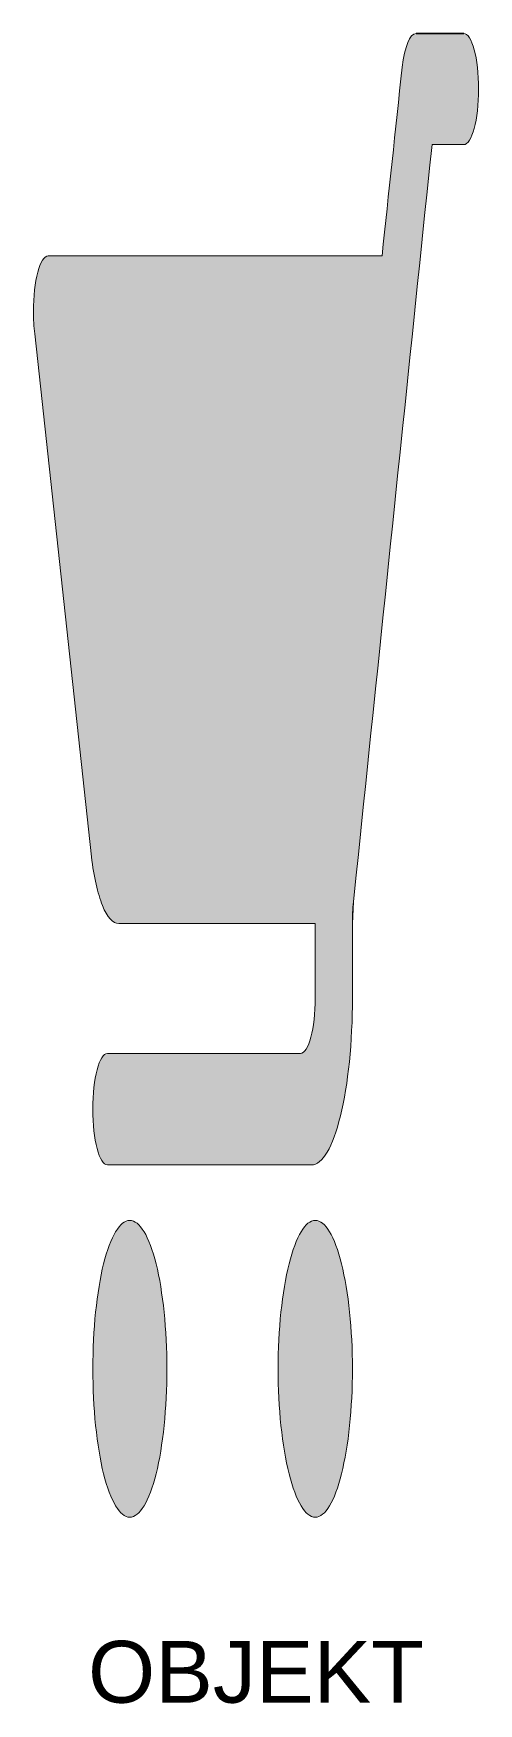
# Model space of a CAD drawing. Header units: metres. Extents: x -0.9 to 0.9, y -0.75 to 6.
import ezdxf
from ezdxf.enums import TextEntityAlignment as Align

# ---------------------------------------------------------------- set-up
doc = ezdxf.new("R2010")
doc.units = ezdxf.units.M
doc.layers.get('Defpoints').update_dxf_attribs({"color": 140, "lineweight": 5})
doc.styles.get("Standard").update_dxf_attribs({"font": 'arial.ttf'})

msp = doc.modelspace()

# ---------------------------------------------------------------- hatches: boundary and pattern name
at = {"lineweight": 0}
h = msp.add_hatch(color=0, dxfattribs=at)
h.dxf.hatch_style = 1
edge = h.paths.add_edge_path()
edge.add_spline(control_points=[(0.3941798358578132, 2.487830393028844), (0.4999999283883205, 3.508288783391308), (0.6058200209188278, 4.528747173753771), (0.7116401134493351, 5.549205564116235)], knot_values=[0, 0, 0, 0, 1, 1, 1, 1], weights=[1, 1, 1, 1], degree=3, periodic=0)
edge.add_spline(control_points=[(0.7116401134493351, 5.549205564116235), (0.7543208958611565, 5.549205564116239), (0.797001678272921, 5.549205564116239), (0.8396824606846855, 5.549205564116239)], knot_values=[1, 1, 1, 1, 2, 2, 2, 2], weights=[1, 1, 1, 1], degree=3, periodic=0)
edge.add_spline(control_points=[(0.8396824606846855, 5.549205564116239), (0.8724867070056923, 5.549205564116239), (0.8999998781536085, 5.649734863660409), (0.8999998781536085, 5.773544177917596)], knot_values=[2, 2, 2, 2, 3, 3, 3, 3], weights=[1, 1, 1, 1], degree=3, periodic=0)
edge.add_spline(control_points=[(0.8999998781536085, 5.773544177917596), (0.8999998781536085, 5.898412186927185), (0.8724867070056923, 5.998940957370888), (0.8396824606845719, 5.998940957370888)], knot_values=[3, 3, 3, 3, 4, 4, 4, 4], weights=[1, 1, 1, 1], degree=3, periodic=0)
edge.add_line((0.839682460684573, 5.998940957370888), (0.6470898570056536, 5.998940957370888))
edge.add_spline(control_points=[(0.647089857005654, 5.998940957370888), (0.6227512886337088, 5.998940957370888), (0.6005290339288656, 5.944972763090373), (0.5910052079644863, 5.862433214373358)], knot_values=[0, 0, 0, 0, 1, 1, 1, 1], weights=[1, 1, 1, 1], degree=3, periodic=0)
edge.add_spline(control_points=[(0.5910052079644863, 5.862433214373358), (0.5638447234272241, 5.608112199869435), (0.536684238889962, 5.353791185365516), (0.5095237543526998, 5.099470170861597)], knot_values=[1, 1, 1, 1, 2, 2, 2, 2], weights=[1, 1, 1, 1], degree=3, periodic=0)
edge.add_spline(control_points=[(0.5095237543526998, 5.099470170861597), (0.0597883610979586, 5.099470170861604), (-0.3899470321567258, 5.099470170861604), (-0.8396824254114101, 5.099470170861604)], knot_values=[2, 2, 2, 2, 3, 3, 3, 3], weights=[1, 1, 1, 1], degree=3, periodic=0)
edge.add_spline(control_points=[(-0.8396824254114101, 5.099470170861604), (-0.8735448550210088, 5.099470170861604), (-0.8999998781536072, 4.998941135867671), (-0.8999998781536072, 4.874073391408306)], knot_values=[3, 3, 3, 3, 4, 4, 4, 4], weights=[1, 1, 1, 1], degree=3, periodic=0)
edge.add_spline(control_points=[(-0.8999998781536072, 4.874073391408306), (-0.8999998781536072, 4.843385740941283), (-0.8989416948649016, 4.812697825924023), (-0.8947088558904845, 4.784126471487514)], knot_values=[4, 4, 4, 4, 5, 5, 5, 5], weights=[1, 1, 1, 1], degree=3, periodic=0)
edge.add_line((-0.8947088558904754, 4.78412647148749), (-0.6650792903726584, 2.669840952181311))
edge.add_spline(control_points=[(-0.665079290372659, 2.66984095218131), (-0.655555464408166, 2.589417717131489), (-0.6407406514538245, 2.521692787365239), (-0.6206348338730543, 2.473015509527844)], knot_values=[0, 0, 0, 0, 1, 1, 1, 1], weights=[1, 1, 1, 1], degree=3, periodic=0)
edge.add_spline(control_points=[(-0.6206348338730543, 2.473015509527844), (-0.6015872172175698, 2.425396520799161), (-0.5783067968609423, 2.399999663318479), (-0.5550263765042012, 2.399999663318479)], knot_values=[1, 1, 1, 1, 2, 2, 2, 2], weights=[1, 1, 1, 1], degree=3, periodic=0)
edge.add_spline(control_points=[(-0.5550263765042012, 2.399999663318479), (-0.2901234115362279, 2.399999663318479), (-0.02522044656819777, 2.399999663318479), (0.2396825183998323, 2.399999663318479)], knot_values=[2, 2, 2, 2, 3, 3, 3, 3], weights=[1, 1, 1, 1], degree=3, periodic=0)
edge.add_spline(control_points=[(0.2396825183998323, 2.399999663318479), (0.239682518399946, 2.299823303177373), (0.239682518399946, 2.199646943036267), (0.239682518399946, 2.099470582895162)], knot_values=[3, 3, 3, 3, 4, 4, 4, 4], weights=[1, 1, 1, 1], degree=3, periodic=0)
edge.add_spline(control_points=[(0.239682518399946, 2.099470582895162), (0.239682518399946, 1.97566112754452), (0.2132274952672339, 1.87513209255059), (0.1793650656575216, 1.87513209255059)], knot_values=[4, 4, 4, 4, 5, 5, 5, 5], weights=[1, 1, 1, 1], degree=3, periodic=0)
edge.add_line((0.1793650656575207, 1.87513209255059), (-0.6005290162922845, 1.87513209255059))
edge.add_spline(control_points=[(-0.6005290162922841, 1.87513209255059), (-0.6333332449767106, 1.87513209255059), (-0.6597882681094227, 1.773544768447941), (-0.6597882681094227, 1.649735242550566)], knot_values=[0, 0, 0, 0, 1, 1, 1, 1], degree=3, periodic=0)
edge.add_spline(control_points=[(-0.6597882681094227, 1.649735242550566), (-0.6597882681094227, 1.525925734289874), (-0.6333332449767106, 1.424338480733955), (-0.6005290162922841, 1.424338480733955)], knot_values=[1, 1, 1, 1, 2, 2, 2, 2], degree=3, periodic=0)
edge.add_line((-0.6005290162922835, 1.424338480733955), (0.2248677054457194, 1.424338480733954))
edge.add_spline(control_points=[(0.2248677054457182, 1.424338480733955), (0.268253925746422, 1.424338480733955), (0.3105819980320355, 1.496296108381333), (0.3412697895925028, 1.622222000855952)], knot_values=[0, 0, 0, 0, 1, 1, 1, 1], degree=3, periodic=0)
edge.add_spline(control_points=[(0.3412697895925028, 1.622222000855952), (0.3730158702617252, 1.749206200075964), (0.3899470674299443, 1.920634626518609), (0.3899470674299443, 2.099470582895162)], knot_values=[1, 1, 1, 1, 2, 2, 2, 2], degree=3, periodic=0)
edge.add_line((0.3899470674299443, 2.099470582895162), (0.3899470674299443, 2.399999663318486))
edge.add_arc((1.177829792509824, 2.406047109163225), 0.7879059335228678, 174.1172737203499, 180.4397689002189, ccw=False)
h = msp.add_hatch(color=0, dxfattribs=at)
h.dxf.hatch_style = 1
edge = h.paths.add_edge_path()
edge.add_spline(control_points=[(-0.6164020301719113, 1.024338478058599), (-0.6439152542297955, 0.9111109790509602), (-0.6597882681094227, 0.7587300634437142), (-0.6597882681094227, 0.5999999246479604), (-0.6597882681094227, 0.441269785852203), (-0.6439152542297955, 0.2878306340462906), (-0.6164020301719113, 0.1756613712373216)], knot_values=[2, 2, 2, 2, 3, 3, 3, 4, 4, 4, 4], degree=3, periodic=0)
edge.add_spline(control_points=[(-0.6164020301719113, 0.1756613712373216), (-0.5878306051886277, 0.06349205551830295), (-0.5497353718776588, 0), (-0.510581937641404, 0)], knot_values=[4, 4, 4, 4, 5, 5, 5, 5], degree=3, periodic=0)
edge.add_spline(control_points=[(-0.510581937641404, 0), (-0.4703703024797499, 0), (-0.4322750691687809, 0.06349205551830295), (-0.4037036441854973, 0.1756613712373216)], knot_values=[5, 5, 5, 5, 6, 6, 6, 6], degree=3, periodic=0)
edge.add_spline(control_points=[(-0.4037036441854973, 0.1756613712373216), (-0.3761904201276132, 0.2878306340462906), (-0.3603174062480996, 0.441269785852203), (-0.3603174062480996, 0.5999999246479604), (-0.3603174062480996, 0.7587300634437142), (-0.3761904201276132, 0.9111109790509602), (-0.4037036441854973, 1.024338478058599)], knot_values=[6, 6, 6, 6, 7, 7, 7, 8, 8, 8, 8], degree=3, periodic=0)
edge.add_spline(control_points=[(-0.4037036441854973, 1.024338478058599), (-0.4322750691687809, 1.136507793777618), (-0.4703703024797499, 1.199999849295921), (-0.510581937641404, 1.199999849295921)], knot_values=[0, 0, 0, 0, 1, 1, 1, 1], degree=3, periodic=0)
edge.add_spline(control_points=[(-0.510581937641404, 1.199999849295921), (-0.5497353718776588, 1.199999849295921), (-0.5878306051886277, 1.136507793777618), (-0.6164020301719113, 1.024338478058599)], knot_values=[1, 1, 1, 1, 2, 2, 2, 2], degree=3, periodic=0)
h = msp.add_hatch(color=0, dxfattribs=at)
h.dxf.hatch_style = 1
edge = h.paths.add_edge_path()
edge.add_spline(control_points=[(0.1338624258693251, 1.024338478058599), (0.1052910008861552, 0.9111109790509602), (0.08941798700664161, 0.7587300634437142), (0.08941798700664161, 0.5999999246479604), (0.08941798700664161, 0.441269785852203), (0.1052910008861552, 0.2878306340462906), (0.1338624258693251, 0.1756613712373216)], knot_values=[2, 2, 2, 2, 3, 3, 3, 4, 4, 4, 4], degree=3, periodic=0)
edge.add_spline(control_points=[(0.1338624258693251, 0.1756613712373216), (0.1613756499273229, 0.06349205551830295), (0.1994708832382919, 0), (0.239682518399946, 0)], knot_values=[4, 4, 4, 4, 5, 5, 5, 5], degree=3, periodic=0)
edge.add_spline(control_points=[(0.239682518399946, 0), (0.2798941359247926, 0), (0.3179893692358753, 0.06349205551830295), (0.3455026109304533, 0.1756613712373216)], knot_values=[5, 5, 5, 5, 6, 6, 6, 6], degree=3, periodic=0)
edge.add_spline(control_points=[(0.3455026109304533, 0.1756613712373216), (0.374074018277043, 0.2878306340462906), (0.3899470674299443, 0.441269785852203), (0.3899470674299443, 0.5999999246479604), (0.3899470674299443, 0.7587300634437142), (0.374074018277043, 0.9111109790509602), (0.3455026109304533, 1.024338478058599)], knot_values=[6, 6, 6, 6, 7, 7, 7, 8, 8, 8, 8], degree=3, periodic=0)
edge.add_spline(control_points=[(0.3455026109304533, 1.024338478058599), (0.3179893692358753, 1.136507793777618), (0.2798941359247926, 1.199999849295921), (0.239682518399946, 1.199999849295921)], knot_values=[0, 0, 0, 0, 1, 1, 1, 1], degree=3, periodic=0)
edge.add_spline(control_points=[(0.239682518399946, 1.199999849295921), (0.1994708832382919, 1.199999849295921), (0.1613756499273229, 1.136507793777618), (0.1338624258693251, 1.024338478058599)], knot_values=[1, 1, 1, 1, 2, 2, 2, 2], degree=3, periodic=0)

# ---------------------------------------------------------------- linework, layer by layer
msp.add_lwpolyline([(0.8396824606845719, 5.998940957370888), (0.647089857005654, 5.998940957370888), (0.8396824606845719, 5.998940957370888)], close=True)
at = {"color": 0, "lineweight": 0}
for points in [[(-0.8947088558904845, 4.784126471487514), (-0.665079290372659, 2.66984095218131), (-0.8947088558904845, 4.784126471487514)], [(0.3899470674299443, 2.099470582895162), (0.3899470674299443, 2.399999663318479), (0.3899470674299443, 2.099470582895162)], [(0.1793650656575216, 1.87513209255059), (-0.6005290162922841, 1.87513209255059), (0.1793650656575216, 1.87513209255059)], [(-0.6005290162922841, 1.424338480733955), (0.2248677054457182, 1.424338480733955), (-0.6005290162922841, 1.424338480733955)]]:
    msp.add_lwpolyline(points, close=True, dxfattribs=at)
msp.add_lwpolyline([(0.3941798358578132, 2.48783039302884, 0.02792250268896602), (0.3899470674299443, 2.399999663318479), (0.3941798358578132, 2.48783039302884, 0.02792250268896602)], format="xyb", close=True, dxfattribs=at)
for points, knots in [([(0.647089857005654, 5.998940957370888), (0.6227512886337088, 5.998940957370888), (0.6005290339288656, 5.944972763090373), (0.5910052079644863, 5.862433214373358), (0.5638447234272241, 5.608112199869435), (0.536684238889962, 5.353791185365516), (0.5095237543526998, 5.099470170861597), (0.0597883610979586, 5.099470170861604), (-0.3899470321567258, 5.099470170861604), (-0.8396824254114101, 5.099470170861604), (-0.8735448550210088, 5.099470170861604), (-0.8999998781536072, 4.998941135867671), (-0.8999998781536072, 4.874073391408306), (-0.8999998781536072, 4.843385740941283), (-0.8989416948649016, 4.812697825924023), (-0.8947088558904845, 4.784126471487514)], [0, 0, 0, 0, 1, 1, 1, 2, 2, 2, 3, 3, 3, 4, 4, 4, 5, 5, 5, 5]), ([(0.3941798358578132, 2.487830393028844), (0.4999999283883205, 3.508288783391308), (0.6058200209188278, 4.528747173753771), (0.7116401134493351, 5.549205564116235), (0.7543208958611565, 5.549205564116239), (0.797001678272921, 5.549205564116239), (0.8396824606846855, 5.549205564116239), (0.8724867070056923, 5.549205564116239), (0.8999998781536085, 5.649734863660409), (0.8999998781536085, 5.773544177917596), (0.8999998781536085, 5.898412186927185), (0.8724867070056923, 5.998940957370888), (0.8396824606845719, 5.998940957370888)], [0, 0, 0, 0, 1, 1, 1, 2, 2, 2, 3, 3, 3, 4, 4, 4, 4]), ([(-0.665079290372659, 2.66984095218131), (-0.655555464408166, 2.589417717131489), (-0.6407406514538245, 2.521692787365239), (-0.6206348338730543, 2.473015509527844), (-0.6015872172175698, 2.425396520799161), (-0.5783067968609423, 2.399999663318479), (-0.5550263765042012, 2.399999663318479), (-0.2901234115362279, 2.399999663318479), (-0.02522044656819777, 2.399999663318479), (0.2396825183998323, 2.399999663318479), (0.239682518399946, 2.299823303177373), (0.239682518399946, 2.199646943036267), (0.239682518399946, 2.099470582895162), (0.239682518399946, 1.97566112754452), (0.2132274952672339, 1.87513209255059), (0.1793650656575216, 1.87513209255059)], [0, 0, 0, 0, 1, 1, 1, 2, 2, 2, 3, 3, 3, 4, 4, 4, 5, 5, 5, 5]), ([(0.2248677054457182, 1.424338480733955), (0.268253925746422, 1.424338480733955), (0.3105819980320355, 1.496296108381333), (0.3412697895925028, 1.622222000855952), (0.3730158702617252, 1.749206200075964), (0.3899470674299443, 1.920634626518609), (0.3899470674299443, 2.099470582895162)], [0, 0, 0, 0, 1, 1, 1, 2, 2, 2, 2]), ([(-0.6005290162922841, 1.87513209255059), (-0.6333332449767106, 1.87513209255059), (-0.6597882681094227, 1.773544768447941), (-0.6597882681094227, 1.649735242550566), (-0.6597882681094227, 1.525925734289874), (-0.6333332449767106, 1.424338480733955), (-0.6005290162922841, 1.424338480733955)], [0, 0, 0, 0, 1, 1, 1, 2, 2, 2, 2]), ([(-0.4037036441854973, 1.024338478058599), (-0.4322750691687809, 1.136507793777618), (-0.4703703024797499, 1.199999849295921), (-0.510581937641404, 1.199999849295921), (-0.5497353718776588, 1.199999849295921), (-0.5878306051886277, 1.136507793777618), (-0.6164020301719113, 1.024338478058599), (-0.6439152542297955, 0.9111109790509602), (-0.6597882681094227, 0.7587300634437142), (-0.6597882681094227, 0.5999999246479604), (-0.6597882681094227, 0.441269785852203), (-0.6439152542297955, 0.2878306340462906), (-0.6164020301719113, 0.1756613712373216), (-0.5878306051886277, 0.06349205551830295), (-0.5497353718776588, 0), (-0.510581937641404, 0), (-0.4703703024797499, 0), (-0.4322750691687809, 0.06349205551830295), (-0.4037036441854973, 0.1756613712373216), (-0.3761904201276132, 0.2878306340462906), (-0.3603174062480996, 0.441269785852203), (-0.3603174062480996, 0.5999999246479604), (-0.3603174062480996, 0.7587300634437142), (-0.3761904201276132, 0.9111109790509602), (-0.4037036441854973, 1.024338478058599)], [0, 0, 0, 0, 1, 1, 1, 2, 2, 2, 3, 3, 3, 4, 4, 4, 5, 5, 5, 6, 6, 6, 7, 7, 7, 8, 8, 8, 8]), ([(0.3455026109304533, 1.024338478058599), (0.3179893692358753, 1.136507793777618), (0.2798941359247926, 1.199999849295921), (0.239682518399946, 1.199999849295921), (0.1994708832382919, 1.199999849295921), (0.1613756499273229, 1.136507793777618), (0.1338624258693251, 1.024338478058599), (0.1052910008861552, 0.9111109790509602), (0.08941798700664161, 0.7587300634437142), (0.08941798700664161, 0.5999999246479604), (0.08941798700664161, 0.441269785852203), (0.1052910008861552, 0.2878306340462906), (0.1338624258693251, 0.1756613712373216), (0.1613756499273229, 0.06349205551830295), (0.1994708832382919, 0), (0.239682518399946, 0), (0.2798941359247926, 0), (0.3179893692358753, 0.06349205551830295), (0.3455026109304533, 0.1756613712373216), (0.374074018277043, 0.2878306340462906), (0.3899470674299443, 0.441269785852203), (0.3899470674299443, 0.5999999246479604), (0.3899470674299443, 0.7587300634437142), (0.374074018277043, 0.9111109790509602), (0.3455026109304533, 1.024338478058599)], [0, 0, 0, 0, 1, 1, 1, 2, 2, 2, 3, 3, 3, 4, 4, 4, 5, 5, 5, 6, 6, 6, 7, 7, 7, 8, 8, 8, 8])]:
    msp.add_open_spline(points, degree=3, knots=knots, dxfattribs=at)

# ---------------------------------------------------------------- texts
at = {"layer": 'Defpoints'}
msp.add_attdef('OBJEKT', text='657-97', height=0.25, dxfattribs=at).set_placement((4.440892098500626e-16, -0.4999999999999995), align=Align.TOP_CENTER)

doc.saveas('drawing.dxf')
